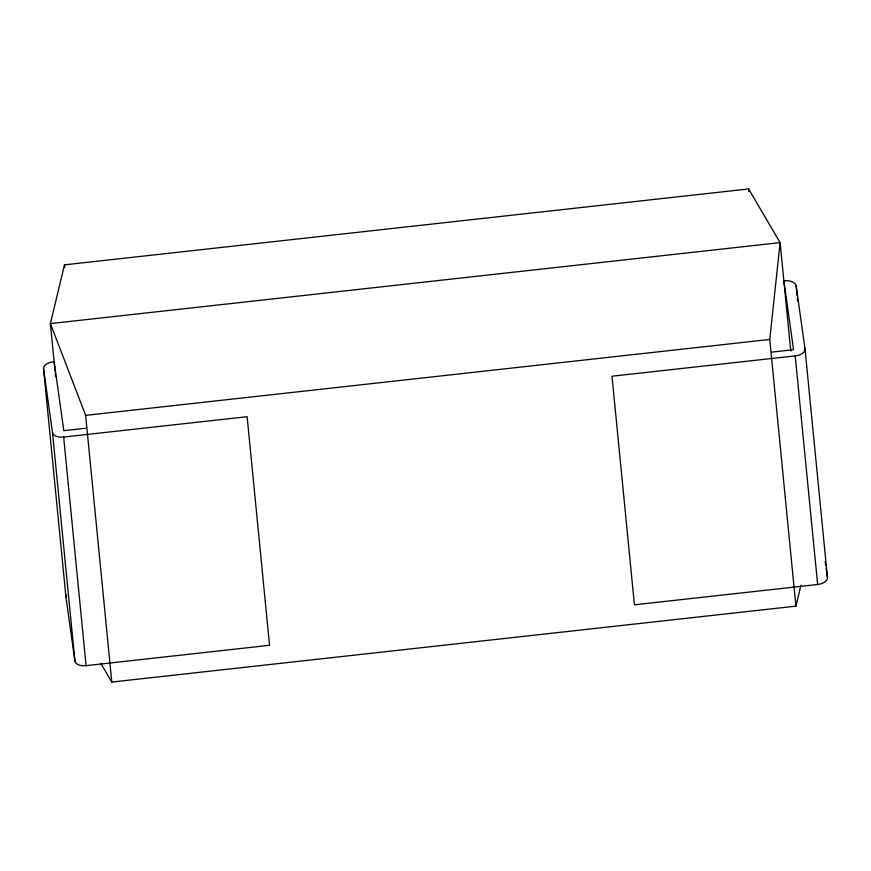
<?xml version="1.0" encoding="UTF-8"?>
<svg xmlns="http://www.w3.org/2000/svg" width="871" height="871" viewBox="0 0 871 871"><rect width="100%" height="100%" fill="white"/><g stroke="black" fill="none" stroke-linecap="round" stroke-linejoin="round"><path stroke-width="1.31" d="M100.84 663.397L111.793 682.058L795.92 606.151L769.757 339.45L780.111 242.617L748.603 188.942L64.487 264.849L50.387 323.587L55.058 371.155M795.92 606.151L800.928 585.268M790.748 351.057L780.111 242.617L50.387 323.587L85.641 415.369L769.757 339.45M85.445 428.271L63.823 430.677L54.122 361.694A10.942 6.032 -5.6 0 0 43.561 368.923L65.989 597.528L74.928 661.122A10.408 5.749 -5.6 0 0 86.077 665.662L269.553 645.302L247.135 416.697L63.648 437.057A10.408 5.749 -5.6 0 1 52.5 432.517L43.561 368.923M771.924 352.102L793.546 349.696L783.856 280.712A12.063 6.652 -5.6 0 1 796.181 286.036L805.011 348.868L827.439 577.462A10.681 5.89 -5.6 0 1 817.64 584.485L634.426 604.812L611.997 376.218L795.212 355.88A10.681 5.89 -5.6 0 0 805.011 348.868M825.175 561.425L825.741 565.431M826.122 568.11L827.439 577.462M796.181 286.036L797.107 295.498M797.379 298.209L797.64 300.909M795.212 355.88L817.64 584.485M748.603 188.942L748.875 191.642M85.641 415.369L111.793 682.058M64.487 264.849L64.748 267.56M63.648 437.057L86.077 665.662M55.319 373.866L55.592 376.566M52.5 432.517L74.928 661.122M65.989 597.528A10.942 6.032 -5.6 0 1 66.534 595.067"/></g></svg>
